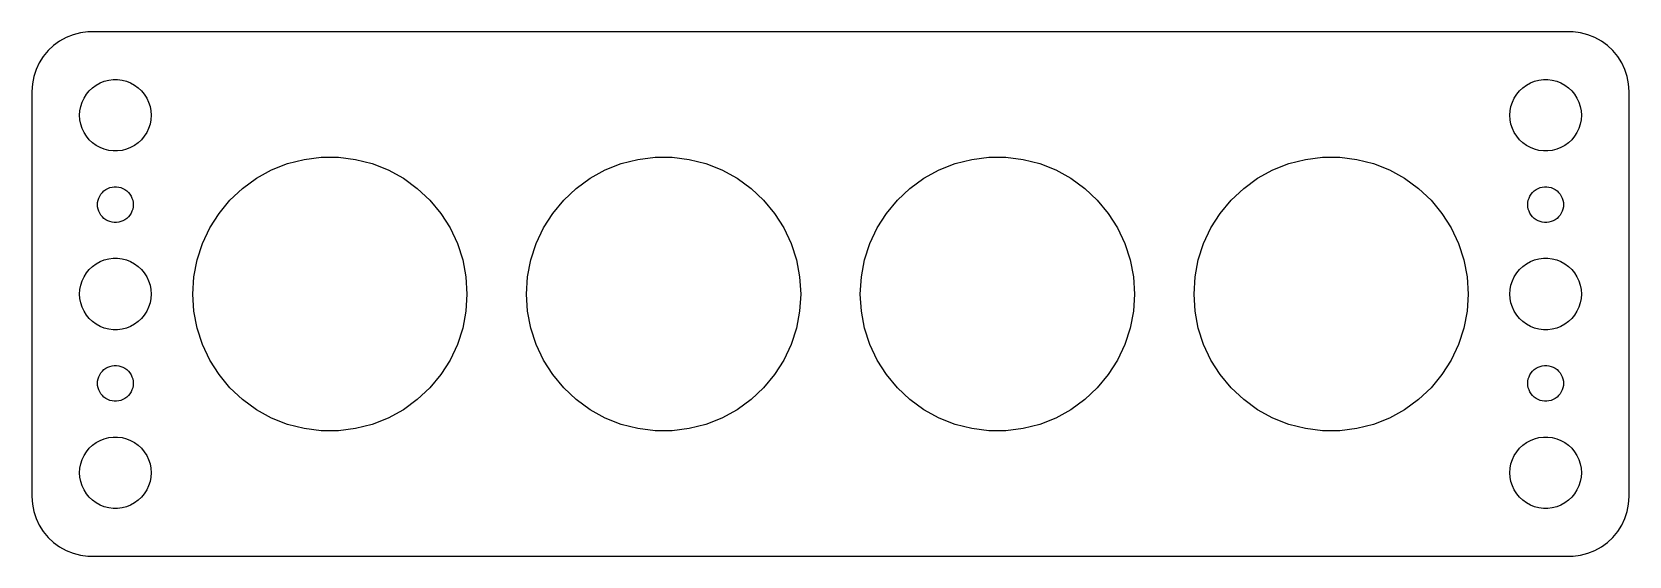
# Model space of a CAD drawing. Header units: metres. Extents: x -67 to 67, y -22 to 22.
import ezdxf

# ---------------------------------------------------------------- set-up
doc = ezdxf.new("R2010")
doc.units = ezdxf.units.M

msp = doc.modelspace()

# ---------------------------------------------------------------- linework, layer by layer
for p, q in [((-64.1289, 21.5241), (-64.6791, 21.2216)), ((-63.5451, 21.7553), (-64.1289, 21.5241)), ((-62.9369, 21.9114), (-63.5451, 21.7553)), ((-62.3139, 21.9901), (-62.9369, 21.9114)), ((62.3139, 21.9901), (-62.3139, 21.9901)), ((62.9369, 21.9114), (62.3139, 21.9901)), ((63.5451, 21.7553), (62.9369, 21.9114)), ((64.1289, 21.5241), (63.5451, 21.7553)), ((64.6791, 21.2216), (64.1289, 21.5241)), ((-65.6448, 20.4227), (-66.0451, 19.9389)), ((-65.1871, 20.8526), (-65.6448, 20.4227)), ((-64.6791, 21.2216), (-65.1871, 20.8526)), ((65.1871, 20.8526), (64.6791, 21.2216)), ((65.6448, 20.4227), (65.1871, 20.8526)), ((66.0451, 19.9389), (65.6448, 20.4227)), ((-66.6489, 18.8406), (-66.8429, 18.2434)), ((-66.3815, 19.4088), (-66.6489, 18.8406)), ((-66.0451, 19.9389), (-66.3815, 19.4088)), ((66.3815, 19.4088), (66.0451, 19.9389)), ((66.6489, 18.8406), (66.3815, 19.4088)), ((66.8429, 18.2434), (66.6489, 18.8406)), ((-66.9606, 17.6267), (-67, 17)), ((-66.8429, 18.2434), (-66.9606, 17.6267)), ((-61.9123, 17.3115), (-61.6075, 17.533)), ((-61.6075, 17.533), (-61.2773, 17.7145)), ((-61.2773, 17.7145), (-60.927, 17.8532)), ((-60.927, 17.8532), (-60.5621, 17.9469)), ((-60.5621, 17.9469), (-60.1884, 17.9941)), ((-60.1884, 17.9941), (-59.8116, 17.9941)), ((-59.8116, 17.9941), (-59.4379, 17.9469)), ((-59.4379, 17.9469), (-59.0729, 17.8532)), ((-59.0729, 17.8532), (-58.7227, 17.7145)), ((-58.7227, 17.7145), (-58.3925, 17.533)), ((-58.3925, 17.533), (-58.0877, 17.3115)), ((58.0877, 17.3115), (58.3925, 17.533)), ((58.3925, 17.533), (58.7227, 17.7145)), ((58.7227, 17.7145), (59.0729, 17.8532)), ((59.0729, 17.8532), (59.4379, 17.9469)), ((59.4379, 17.9469), (59.8116, 17.9941)), ((59.8116, 17.9941), (60.1884, 17.9941)), ((60.1884, 17.9941), (60.5621, 17.9469)), ((60.5621, 17.9469), (60.927, 17.8532)), ((60.927, 17.8532), (61.2773, 17.7145)), ((61.2773, 17.7145), (61.6075, 17.533)), ((61.6075, 17.533), (61.9123, 17.3115)), ((66.9606, 17.6267), (66.8429, 18.2434)), ((67, 17), (66.9606, 17.6267)), ((-67, 17), (-67, -17)), ((-62.9057, 15.7461), (-62.7893, 16.1044)), ((-62.7893, 16.1044), (-62.6289, 16.4453)), ((-62.6289, 16.4453), (-62.427, 16.7634)), ((-62.427, 16.7634), (-62.1869, 17.0536)), ((-62.1869, 17.0536), (-61.9123, 17.3115)), ((-58.0877, 17.3115), (-57.8131, 17.0536)), ((-57.8131, 17.0536), (-57.5729, 16.7634)), ((-57.5729, 16.7634), (-57.3711, 16.4453)), ((-57.3711, 16.4453), (-57.2107, 16.1044)), ((-57.2107, 16.1044), (-57.0942, 15.7461)), ((57.0942, 15.7461), (57.2107, 16.1044)), ((57.2107, 16.1044), (57.3711, 16.4453)), ((57.3711, 16.4453), (57.5729, 16.7634)), ((57.5729, 16.7634), (57.8131, 17.0536)), ((57.8131, 17.0536), (58.0877, 17.3115)), ((61.9123, 17.3115), (62.1869, 17.0536)), ((62.1869, 17.0536), (62.427, 16.7634)), ((62.427, 16.7634), (62.6289, 16.4453)), ((62.6289, 16.4453), (62.7893, 16.1044)), ((62.7893, 16.1044), (62.9057, 15.7461)), ((67, -17), (67, 17)), ((-63, 15), (-62.9763, 15.376)), ((-62.9763, 14.624), (-63, 15)), ((-62.9763, 15.376), (-62.9057, 15.7461)), ((-57.0942, 15.7461), (-57.0237, 15.376)), ((-57.0237, 15.376), (-57, 15)), ((-57, 15), (-57.0237, 14.624)), ((57, 15), (57.0237, 15.376)), ((57.0237, 14.624), (57, 15)), ((57.0237, 15.376), (57.0942, 15.7461)), ((62.9057, 15.7461), (62.9763, 15.376)), ((62.9763, 15.376), (63, 15)), ((63, 15), (62.9763, 14.624)), ((-62.9057, 14.2539), (-62.9763, 14.624)), ((-62.7893, 13.8956), (-62.9057, 14.2539)), ((-62.6289, 13.5547), (-62.7893, 13.8956)), ((-62.427, 13.2366), (-62.6289, 13.5547)), ((-57.3711, 13.5547), (-57.5729, 13.2366)), ((-57.2107, 13.8956), (-57.3711, 13.5547)), ((-57.0942, 14.2539), (-57.2107, 13.8956)), ((-57.0237, 14.624), (-57.0942, 14.2539)), ((57.0942, 14.2539), (57.0237, 14.624)), ((57.2107, 13.8956), (57.0942, 14.2539)), ((57.3711, 13.5547), (57.2107, 13.8956)), ((57.5729, 13.2366), (57.3711, 13.5547)), ((62.6289, 13.5547), (62.427, 13.2366)), ((62.7893, 13.8956), (62.6289, 13.5547)), ((62.9057, 14.2539), (62.7893, 13.8956)), ((62.9763, 14.624), (62.9057, 14.2539)), ((-62.1869, 12.9464), (-62.427, 13.2366)), ((-61.9123, 12.6884), (-62.1869, 12.9464)), ((-61.6075, 12.467), (-61.9123, 12.6884)), ((-61.2773, 12.2855), (-61.6075, 12.467)), ((-60.927, 12.1468), (-61.2773, 12.2855)), ((-60.5621, 12.0531), (-60.927, 12.1468)), ((-59.0729, 12.1468), (-59.4379, 12.0531)), ((-58.7227, 12.2855), (-59.0729, 12.1468)), ((-58.3925, 12.467), (-58.7227, 12.2855)), ((-58.0877, 12.6884), (-58.3925, 12.467)), ((-57.8131, 12.9464), (-58.0877, 12.6884)), ((-57.5729, 13.2366), (-57.8131, 12.9464)), ((57.8131, 12.9464), (57.5729, 13.2366)), ((58.0877, 12.6884), (57.8131, 12.9464)), ((58.3925, 12.467), (58.0877, 12.6884)), ((58.7227, 12.2855), (58.3925, 12.467)), ((59.0729, 12.1468), (58.7227, 12.2855)), ((59.4379, 12.0531), (59.0729, 12.1468)), ((60.927, 12.1468), (60.5621, 12.0531)), ((61.2773, 12.2855), (60.927, 12.1468)), ((61.6075, 12.467), (61.2773, 12.2855)), ((61.9123, 12.6884), (61.6075, 12.467)), ((62.1869, 12.9464), (61.9123, 12.6884)), ((62.427, 13.2366), (62.1869, 12.9464)), ((-60.1884, 12.0059), (-60.5621, 12.0531)), ((-59.8116, 12.0059), (-60.1884, 12.0059)), ((-59.4379, 12.0531), (-59.8116, 12.0059)), ((-46.8965, 10.4055), (-45.5537, 10.9371)), ((-45.5537, 10.9371), (-44.1549, 11.2963)), ((-44.1549, 11.2963), (-42.7221, 11.4773)), ((-42.7221, 11.4773), (-41.2779, 11.4773)), ((-41.2779, 11.4773), (-39.8451, 11.2963)), ((-39.8451, 11.2963), (-38.4463, 10.9371)), ((-38.4463, 10.9371), (-37.1035, 10.4055)), ((-18.8965, 10.4055), (-17.5537, 10.9371)), ((-17.5537, 10.9371), (-16.1549, 11.2963)), ((-16.1549, 11.2963), (-14.7221, 11.4773)), ((-14.7221, 11.4773), (-13.2779, 11.4773)), ((-13.2779, 11.4773), (-11.8451, 11.2963)), ((-11.8451, 11.2963), (-10.4463, 10.9371)), ((-10.4463, 10.9371), (-9.10353, 10.4055)), ((9.10353, 10.4055), (10.4463, 10.9371)), ((10.4463, 10.9371), (11.8451, 11.2963)), ((11.8451, 11.2963), (13.2779, 11.4773)), ((13.2779, 11.4773), (14.7221, 11.4773)), ((14.7221, 11.4773), (16.1549, 11.2963)), ((16.1549, 11.2963), (17.5537, 10.9371)), ((17.5537, 10.9371), (18.8965, 10.4055)), ((37.1035, 10.4055), (38.4463, 10.9371)), ((38.4463, 10.9371), (39.8451, 11.2963)), ((39.8451, 11.2963), (41.2779, 11.4773)), ((41.2779, 11.4773), (42.7221, 11.4773)), ((42.7221, 11.4773), (44.1549, 11.2963)), ((44.1549, 11.2963), (45.5537, 10.9371)), ((45.5537, 10.9371), (46.8965, 10.4055)), ((59.8116, 12.0059), (59.4379, 12.0531)), ((60.1884, 12.0059), (59.8116, 12.0059)), ((60.5621, 12.0531), (60.1884, 12.0059)), ((-49.3304, 8.8609), (-48.162, 9.70976)), ((-48.162, 9.70976), (-46.8965, 10.4055)), ((-37.1035, 10.4055), (-35.838, 9.70976)), ((-35.838, 9.70976), (-34.6696, 8.8609)), ((-21.3304, 8.8609), (-20.162, 9.70976)), ((-20.162, 9.70976), (-18.8965, 10.4055)), ((-9.10353, 10.4055), (-7.83798, 9.70976)), ((-7.83798, 9.70976), (-6.66962, 8.8609)), ((6.66962, 8.8609), (7.83798, 9.70976)), ((7.83798, 9.70976), (9.10353, 10.4055)), ((18.8965, 10.4055), (20.162, 9.70976)), ((20.162, 9.70976), (21.3304, 8.8609)), ((34.6696, 8.8609), (35.838, 9.70976)), ((35.838, 9.70976), (37.1035, 10.4055)), ((46.8965, 10.4055), (48.162, 9.70976)), ((48.162, 9.70976), (49.3304, 8.8609)), ((-61.4529, 7.87303), (-61.3947, 8.05219)), ((-61.3947, 8.05219), (-61.3145, 8.22263)), ((-61.3145, 8.22263), (-61.2135, 8.38167)), ((-61.2135, 8.38167), (-61.0934, 8.52681)), ((-61.0934, 8.52681), (-60.9561, 8.65576)), ((-60.9561, 8.65576), (-60.8037, 8.76648)), ((-60.8037, 8.76648), (-60.6387, 8.85724)), ((-60.6387, 8.85724), (-60.4635, 8.92657)), ((-60.4635, 8.92657), (-60.2811, 8.97342)), ((-60.2811, 8.97342), (-60.0942, 8.99704)), ((-60.0942, 8.99704), (-59.9058, 8.99704)), ((-59.9058, 8.99704), (-59.7189, 8.97342)), ((-59.7189, 8.97342), (-59.5365, 8.92657)), ((-59.5365, 8.92657), (-59.3613, 8.85724)), ((-59.3613, 8.85724), (-59.1963, 8.76648)), ((-59.1963, 8.76648), (-59.0439, 8.65576)), ((-59.0439, 8.65576), (-58.9065, 8.52681)), ((-58.9065, 8.52681), (-58.7865, 8.38167)), ((-58.7865, 8.38167), (-58.6855, 8.22263)), ((-58.6855, 8.22263), (-58.6053, 8.05219)), ((-58.6053, 8.05219), (-58.5471, 7.87303)), ((-50.3831, 7.87228), (-49.3304, 8.8609)), ((-34.6696, 8.8609), (-33.6169, 7.87228)), ((-22.3831, 7.87228), (-21.3304, 8.8609)), ((-6.66962, 8.8609), (-5.61685, 7.87228)), ((5.61685, 7.87228), (6.66962, 8.8609)), ((21.3304, 8.8609), (22.3831, 7.87228)), ((33.6169, 7.87228), (34.6696, 8.8609)), ((49.3304, 8.8609), (50.3831, 7.87228)), ((58.5471, 7.87303), (58.6053, 8.05219)), ((58.6053, 8.05219), (58.6855, 8.22263)), ((58.6855, 8.22263), (58.7865, 8.38167)), ((58.7865, 8.38167), (58.9065, 8.52681)), ((58.9065, 8.52681), (59.0439, 8.65576)), ((59.0439, 8.65576), (59.1963, 8.76648)), ((59.1963, 8.76648), (59.3613, 8.85724)), ((59.3613, 8.85724), (59.5365, 8.92657)), ((59.5365, 8.92657), (59.7189, 8.97342)), ((59.7189, 8.97342), (59.9058, 8.99704)), ((59.9058, 8.99704), (60.0942, 8.99704)), ((60.0942, 8.99704), (60.2811, 8.97342)), ((60.2811, 8.97342), (60.4635, 8.92657)), ((60.4635, 8.92657), (60.6387, 8.85724)), ((60.6387, 8.85724), (60.8037, 8.76648)), ((60.8037, 8.76648), (60.9561, 8.65576)), ((60.9561, 8.65576), (61.0934, 8.52681)), ((61.0934, 8.52681), (61.2135, 8.38167)), ((61.2135, 8.38167), (61.3145, 8.22263)), ((61.3145, 8.22263), (61.3947, 8.05219)), ((61.3947, 8.05219), (61.4529, 7.87303)), ((-61.5, 7.5), (-61.4882, 7.68799)), ((-61.4882, 7.312), (-61.5, 7.5)), ((-61.4882, 7.68799), (-61.4529, 7.87303)), ((-61.4529, 7.12695), (-61.4882, 7.312)), ((-61.3947, 6.9478), (-61.4529, 7.12695)), ((-61.3145, 6.77736), (-61.3947, 6.9478)), ((-61.2135, 6.61832), (-61.3145, 6.77736)), ((-58.6855, 6.77736), (-58.7865, 6.61832)), ((-58.6053, 6.9478), (-58.6855, 6.77736)), ((-58.5471, 7.12695), (-58.6053, 6.9478)), ((-58.5471, 7.87303), (-58.5118, 7.68799)), ((-58.5118, 7.312), (-58.5471, 7.12695)), ((-58.5118, 7.68799), (-58.5, 7.5)), ((-58.5, 7.5), (-58.5118, 7.312)), ((-52.0775, 5.54016), (-51.3037, 6.75952)), ((-51.3037, 6.75952), (-50.3831, 7.87228)), ((-33.6169, 7.87228), (-32.6963, 6.75952)), ((-32.6963, 6.75952), (-31.9225, 5.54016)), ((-24.0775, 5.54016), (-23.3037, 6.75952)), ((-23.3037, 6.75952), (-22.3831, 7.87228)), ((-5.61685, 7.87228), (-4.6963, 6.75952)), ((-4.6963, 6.75952), (-3.92247, 5.54016)), ((3.92247, 5.54016), (4.6963, 6.75952)), ((4.6963, 6.75952), (5.61685, 7.87228)), ((22.3831, 7.87228), (23.3037, 6.75952)), ((23.3037, 6.75952), (24.0775, 5.54016)), ((31.9225, 5.54016), (32.6963, 6.75952)), ((32.6963, 6.75952), (33.6169, 7.87228)), ((50.3831, 7.87228), (51.3037, 6.75952)), ((51.3037, 6.75952), (52.0775, 5.54016)), ((58.5, 7.5), (58.5118, 7.68799)), ((58.5118, 7.312), (58.5, 7.5)), ((58.5118, 7.68799), (58.5471, 7.87303)), ((58.5471, 7.12695), (58.5118, 7.312)), ((58.6053, 6.9478), (58.5471, 7.12695)), ((58.6855, 6.77736), (58.6053, 6.9478)), ((58.7865, 6.61832), (58.6855, 6.77736)), ((61.3145, 6.77736), (61.2135, 6.61832)), ((61.3947, 6.9478), (61.3145, 6.77736)), ((61.4529, 7.12695), (61.3947, 6.9478)), ((61.4529, 7.87303), (61.4882, 7.68799)), ((61.4882, 7.312), (61.4529, 7.12695)), ((61.4882, 7.68799), (61.5, 7.5)), ((61.5, 7.5), (61.4882, 7.312)), ((-61.0934, 6.47318), (-61.2135, 6.61832)), ((-60.9561, 6.34422), (-61.0934, 6.47318)), ((-60.8037, 6.23351), (-60.9561, 6.34422)), ((-60.6387, 6.14275), (-60.8037, 6.23351)), ((-60.4635, 6.07341), (-60.6387, 6.14275)), ((-60.2811, 6.02657), (-60.4635, 6.07341)), ((-60.0942, 6.00294), (-60.2811, 6.02657)), ((-59.9058, 6.00294), (-60.0942, 6.00294)), ((-59.7189, 6.02657), (-59.9058, 6.00294)), ((-59.5365, 6.07341), (-59.7189, 6.02657)), ((-59.3613, 6.14275), (-59.5365, 6.07341)), ((-59.1963, 6.23351), (-59.3613, 6.14275)), ((-59.0439, 6.34422), (-59.1963, 6.23351)), ((-58.9065, 6.47318), (-59.0439, 6.34422)), ((-58.7865, 6.61832), (-58.9065, 6.47318)), ((-52.6924, 4.23343), (-52.0775, 5.54016)), ((-31.9225, 5.54016), (-31.3076, 4.23343)), ((-24.6924, 4.23343), (-24.0775, 5.54016)), ((-3.92247, 5.54016), (-3.30756, 4.23343)), ((3.30756, 4.23343), (3.92247, 5.54016)), ((24.0775, 5.54016), (24.6924, 4.23343)), ((31.3076, 4.23343), (31.9225, 5.54016)), ((52.0775, 5.54016), (52.6924, 4.23343)), ((58.9065, 6.47318), (58.7865, 6.61832)), ((59.0439, 6.34422), (58.9065, 6.47318)), ((59.1963, 6.23351), (59.0439, 6.34422)), ((59.3613, 6.14275), (59.1963, 6.23351)), ((59.5365, 6.07341), (59.3613, 6.14275)), ((59.7189, 6.02657), (59.5365, 6.07341)), ((59.9058, 6.00294), (59.7189, 6.02657)), ((60.0942, 6.00294), (59.9058, 6.00294)), ((60.2811, 6.02657), (60.0942, 6.00294)), ((60.4635, 6.07341), (60.2811, 6.02657)), ((60.6387, 6.14275), (60.4635, 6.07341)), ((60.8037, 6.23351), (60.6387, 6.14275)), ((60.9561, 6.34422), (60.8037, 6.23351)), ((61.0934, 6.47318), (60.9561, 6.34422)), ((61.2135, 6.61832), (61.0934, 6.47318)), ((-53.1387, 2.85992), (-52.6924, 4.23343)), ((-31.3076, 4.23343), (-30.8613, 2.85992)), ((-25.1387, 2.85992), (-24.6924, 4.23343)), ((-3.30756, 4.23343), (-2.86128, 2.85992)), ((2.86128, 2.85992), (3.30756, 4.23343)), ((24.6924, 4.23343), (25.1387, 2.85992)), ((30.8613, 2.85992), (31.3076, 4.23343)), ((52.6924, 4.23343), (53.1387, 2.85992)), ((-61.6075, 2.53297), (-61.2773, 2.71448)), ((-61.2773, 2.71448), (-60.927, 2.85316)), ((-60.927, 2.85316), (-60.5621, 2.94685)), ((-60.5621, 2.94685), (-60.1884, 2.99408)), ((-60.1884, 2.99408), (-59.8116, 2.99408)), ((-59.8116, 2.99408), (-59.4379, 2.94685)), ((-59.4379, 2.94685), (-59.0729, 2.85316)), ((-59.0729, 2.85316), (-58.7227, 2.71448)), ((-58.7227, 2.71448), (-58.3925, 2.53297)), ((-53.4093, 1.44133), (-53.1387, 2.85992)), ((-30.8613, 2.85992), (-30.5907, 1.44133)), ((-25.4093, 1.44133), (-25.1387, 2.85992)), ((-2.86128, 2.85992), (-2.59067, 1.44133)), ((2.59067, 1.44133), (2.86128, 2.85992)), ((25.1387, 2.85992), (25.4093, 1.44133)), ((30.5907, 1.44133), (30.8613, 2.85992)), ((53.1387, 2.85992), (53.4093, 1.44133)), ((58.3925, 2.53297), (58.7227, 2.71448)), ((58.7227, 2.71448), (59.0729, 2.85316)), ((59.0729, 2.85316), (59.4379, 2.94685)), ((59.4379, 2.94685), (59.8116, 2.99408)), ((59.8116, 2.99408), (60.1884, 2.99408)), ((60.1884, 2.99408), (60.5621, 2.94685)), ((60.5621, 2.94685), (60.927, 2.85316)), ((60.927, 2.85316), (61.2773, 2.71448)), ((61.2773, 2.71448), (61.6075, 2.53297)), ((-62.7893, 1.10437), (-62.6289, 1.44525)), ((-62.6289, 1.44525), (-62.427, 1.76335)), ((-62.427, 1.76335), (-62.1869, 2.05363)), ((-62.1869, 2.05363), (-61.9123, 2.31154)), ((-61.9123, 2.31154), (-61.6075, 2.53297)), ((-58.3925, 2.53297), (-58.0877, 2.31154)), ((-58.0877, 2.31154), (-57.8131, 2.05363)), ((-57.8131, 2.05363), (-57.5729, 1.76335)), ((-57.5729, 1.76335), (-57.3711, 1.44525)), ((-57.3711, 1.44525), (-57.2107, 1.10437)), ((-53.5, 0), (-53.4093, 1.44133)), ((-30.5907, 1.44133), (-30.5, 0)), ((-25.5, 0), (-25.4093, 1.44133)), ((-2.59067, 1.44133), (-2.5, 0)), ((2.5, 0), (2.59067, 1.44133)), ((25.4093, 1.44133), (25.5, 0)), ((30.5, 0), (30.5907, 1.44133)), ((53.4093, 1.44133), (53.5, 0)), ((57.2107, 1.10437), (57.3711, 1.44525)), ((57.3711, 1.44525), (57.5729, 1.76335)), ((57.5729, 1.76335), (57.8131, 2.05363)), ((57.8131, 2.05363), (58.0877, 2.31154)), ((58.0877, 2.31154), (58.3925, 2.53297)), ((61.6075, 2.53297), (61.9123, 2.31154)), ((61.9123, 2.31154), (62.1869, 2.05363)), ((62.1869, 2.05363), (62.427, 1.76335)), ((62.427, 1.76335), (62.6289, 1.44525)), ((62.6289, 1.44525), (62.7893, 1.10437)), ((-63, 0), (-62.9763, 0.37599)), ((-62.9763, -0.37599), (-63, 0)), ((-62.9763, 0.37599), (-62.9057, 0.74606)), ((-62.9057, 0.74606), (-62.7893, 1.10437)), ((-57.2107, 1.10437), (-57.0942, 0.74606)), ((-57.0942, 0.74606), (-57.0237, 0.37599)), ((-57.0237, 0.37599), (-57, 0)), ((-57, 0), (-57.0237, -0.37599)), ((-53.4093, -1.44133), (-53.5, 0)), ((-30.5, 0), (-30.5907, -1.44133)), ((-25.4093, -1.44133), (-25.5, 0)), ((-2.5, 0), (-2.59067, -1.44133)), ((2.59067, -1.44133), (2.5, 0)), ((25.5, 0), (25.4093, -1.44133)), ((30.5907, -1.44133), (30.5, 0)), ((53.5, 0), (53.4093, -1.44133)), ((57, 0), (57.0237, 0.37599)), ((57.0237, -0.37599), (57, 0)), ((57.0237, 0.37599), (57.0942, 0.74606)), ((57.0942, 0.74606), (57.2107, 1.10437)), ((62.7893, 1.10437), (62.9057, 0.74606)), ((62.9057, 0.74606), (62.9763, 0.37599)), ((62.9763, 0.37599), (63, 0)), ((63, 0), (62.9763, -0.37599)), ((-62.9057, -0.74606), (-62.9763, -0.37599)), ((-62.7893, -1.10437), (-62.9057, -0.74606)), ((-62.6289, -1.44525), (-62.7893, -1.10437)), ((-57.2107, -1.10437), (-57.3711, -1.44525)), ((-57.0942, -0.74606), (-57.2107, -1.10437)), ((-57.0237, -0.37599), (-57.0942, -0.74606)), ((57.0942, -0.74606), (57.0237, -0.37599)), ((57.2107, -1.10437), (57.0942, -0.74606)), ((57.3711, -1.44525), (57.2107, -1.10437)), ((62.7893, -1.10437), (62.6289, -1.44525)), ((62.9057, -0.74606), (62.7893, -1.10437)), ((62.9763, -0.37599), (62.9057, -0.74606)), ((-62.427, -1.76335), (-62.6289, -1.44525)), ((-62.1869, -2.05363), (-62.427, -1.76335)), ((-61.9123, -2.31154), (-62.1869, -2.05363)), ((-61.6075, -2.53297), (-61.9123, -2.31154)), ((-61.2773, -2.71448), (-61.6075, -2.53297)), ((-58.3925, -2.53297), (-58.7227, -2.71448)), ((-58.0877, -2.31154), (-58.3925, -2.53297)), ((-57.8131, -2.05363), (-58.0877, -2.31154)), ((-57.5729, -1.76335), (-57.8131, -2.05363)), ((-57.3711, -1.44525), (-57.5729, -1.76335)), ((-53.1387, -2.85992), (-53.4093, -1.44133)), ((-30.5907, -1.44133), (-30.8613, -2.85992)), ((-25.1387, -2.85992), (-25.4093, -1.44133)), ((-2.59067, -1.44133), (-2.86128, -2.85992)), ((2.86128, -2.85992), (2.59067, -1.44133)), ((25.4093, -1.44133), (25.1387, -2.85992)), ((30.8613, -2.85992), (30.5907, -1.44133)), ((53.4093, -1.44133), (53.1387, -2.85992)), ((57.5729, -1.76335), (57.3711, -1.44525)), ((57.8131, -2.05363), (57.5729, -1.76335)), ((58.0877, -2.31154), (57.8131, -2.05363)), ((58.3925, -2.53297), (58.0877, -2.31154)), ((58.7227, -2.71448), (58.3925, -2.53297)), ((61.6075, -2.53297), (61.2773, -2.71448)), ((61.9123, -2.31154), (61.6075, -2.53297)), ((62.1869, -2.05363), (61.9123, -2.31154)), ((62.427, -1.76335), (62.1869, -2.05363)), ((62.6289, -1.44525), (62.427, -1.76335)), ((-60.927, -2.85316), (-61.2773, -2.71448)), ((-60.5621, -2.94685), (-60.927, -2.85316)), ((-60.1884, -2.99408), (-60.5621, -2.94685)), ((-59.8116, -2.99408), (-60.1884, -2.99408)), ((-59.4379, -2.94685), (-59.8116, -2.99408)), ((-59.0729, -2.85316), (-59.4379, -2.94685)), ((-58.7227, -2.71448), (-59.0729, -2.85316)), ((-52.6924, -4.23343), (-53.1387, -2.85992)), ((-30.8613, -2.85992), (-31.3076, -4.23343)), ((-24.6924, -4.23343), (-25.1387, -2.85992)), ((-2.86128, -2.85992), (-3.30756, -4.23343)), ((3.30756, -4.23343), (2.86128, -2.85992)), ((25.1387, -2.85992), (24.6924, -4.23343)), ((31.3076, -4.23343), (30.8613, -2.85992)), ((53.1387, -2.85992), (52.6924, -4.23343)), ((59.0729, -2.85316), (58.7227, -2.71448)), ((59.4379, -2.94685), (59.0729, -2.85316)), ((59.8116, -2.99408), (59.4379, -2.94685)), ((60.1884, -2.99408), (59.8116, -2.99408)), ((60.5621, -2.94685), (60.1884, -2.99408)), ((60.927, -2.85316), (60.5621, -2.94685)), ((61.2773, -2.71448), (60.927, -2.85316)), ((-52.0775, -5.54016), (-52.6924, -4.23343)), ((-31.3076, -4.23343), (-31.9225, -5.54016)), ((-24.0775, -5.54016), (-24.6924, -4.23343)), ((-3.30756, -4.23343), (-3.92247, -5.54016)), ((3.92247, -5.54016), (3.30756, -4.23343)), ((24.6924, -4.23343), (24.0775, -5.54016)), ((31.9225, -5.54016), (31.3076, -4.23343)), ((52.6924, -4.23343), (52.0775, -5.54016)), ((-61.3145, -6.77736), (-61.2135, -6.61832)), ((-61.2135, -6.61832), (-61.0934, -6.47318)), ((-61.0934, -6.47318), (-60.9561, -6.34422)), ((-60.9561, -6.34422), (-60.8037, -6.23351)), ((-60.8037, -6.23351), (-60.6387, -6.14275)), ((-60.6387, -6.14275), (-60.4635, -6.07341)), ((-60.4635, -6.07341), (-60.2811, -6.02657)), ((-60.2811, -6.02657), (-60.0942, -6.00294)), ((-60.0942, -6.00294), (-59.9058, -6.00294)), ((-59.9058, -6.00294), (-59.7189, -6.02657)), ((-59.7189, -6.02657), (-59.5365, -6.07341)), ((-59.5365, -6.07341), (-59.3613, -6.14275)), ((-59.3613, -6.14275), (-59.1963, -6.23351)), ((-59.1963, -6.23351), (-59.0439, -6.34422)), ((-59.0439, -6.34422), (-58.9065, -6.47318)), ((-58.9065, -6.47318), (-58.7865, -6.61832)), ((-58.7865, -6.61832), (-58.6855, -6.77736)), ((-51.3037, -6.75952), (-52.0775, -5.54016)), ((-31.9225, -5.54016), (-32.6963, -6.75952)), ((-23.3037, -6.75952), (-24.0775, -5.54016)), ((-3.92247, -5.54016), (-4.6963, -6.75952)), ((4.6963, -6.75952), (3.92247, -5.54016)), ((24.0775, -5.54016), (23.3037, -6.75952)), ((32.6963, -6.75952), (31.9225, -5.54016)), ((52.0775, -5.54016), (51.3037, -6.75952)), ((58.6855, -6.77736), (58.7865, -6.61832)), ((58.7865, -6.61832), (58.9065, -6.47318)), ((58.9065, -6.47318), (59.0439, -6.34422)), ((59.0439, -6.34422), (59.1963, -6.23351)), ((59.1963, -6.23351), (59.3613, -6.14275)), ((59.3613, -6.14275), (59.5365, -6.07341)), ((59.5365, -6.07341), (59.7189, -6.02657)), ((59.7189, -6.02657), (59.9058, -6.00294)), ((59.9058, -6.00294), (60.0942, -6.00294)), ((60.0942, -6.00294), (60.2811, -6.02657)), ((60.2811, -6.02657), (60.4635, -6.07341)), ((60.4635, -6.07341), (60.6387, -6.14275)), ((60.6387, -6.14275), (60.8037, -6.23351)), ((60.8037, -6.23351), (60.9561, -6.34422)), ((60.9561, -6.34422), (61.0934, -6.47318)), ((61.0934, -6.47318), (61.2135, -6.61832)), ((61.2135, -6.61832), (61.3145, -6.77736)), ((-61.5, -7.5), (-61.4882, -7.312)), ((-61.4882, -7.68799), (-61.5, -7.5)), ((-61.4882, -7.312), (-61.4529, -7.12695)), ((-61.4529, -7.87303), (-61.4882, -7.68799)), ((-61.4529, -7.12695), (-61.3947, -6.9478)), ((-61.3947, -8.05219), (-61.4529, -7.87303)), ((-61.3947, -6.9478), (-61.3145, -6.77736)), ((-58.6855, -6.77736), (-58.6053, -6.9478)), ((-58.6053, -6.9478), (-58.5471, -7.12695)), ((-58.5471, -7.87303), (-58.6053, -8.05219)), ((-58.5471, -7.12695), (-58.5118, -7.312)), ((-58.5118, -7.68799), (-58.5471, -7.87303)), ((-58.5118, -7.312), (-58.5, -7.5)), ((-58.5, -7.5), (-58.5118, -7.68799)), ((-50.3831, -7.87228), (-51.3037, -6.75952)), ((-49.3304, -8.8609), (-50.3831, -7.87228)), ((-33.6169, -7.87228), (-34.6696, -8.8609)), ((-32.6963, -6.75952), (-33.6169, -7.87228)), ((-22.3831, -7.87228), (-23.3037, -6.75952)), ((-21.3304, -8.8609), (-22.3831, -7.87228)), ((-5.61685, -7.87228), (-6.66962, -8.8609)), ((-4.6963, -6.75952), (-5.61685, -7.87228)), ((5.61685, -7.87228), (4.6963, -6.75952)), ((6.66962, -8.8609), (5.61685, -7.87228)), ((22.3831, -7.87228), (21.3304, -8.8609)), ((23.3037, -6.75952), (22.3831, -7.87228)), ((33.6169, -7.87228), (32.6963, -6.75952)), ((34.6696, -8.8609), (33.6169, -7.87228)), ((50.3831, -7.87228), (49.3304, -8.8609)), ((51.3037, -6.75952), (50.3831, -7.87228)), ((58.5, -7.5), (58.5118, -7.312)), ((58.5118, -7.68799), (58.5, -7.5)), ((58.5118, -7.312), (58.5471, -7.12695)), ((58.5471, -7.87303), (58.5118, -7.68799)), ((58.5471, -7.12695), (58.6053, -6.9478)), ((58.6053, -8.05219), (58.5471, -7.87303)), ((58.6053, -6.9478), (58.6855, -6.77736)), ((61.3145, -6.77736), (61.3947, -6.9478)), ((61.3947, -6.9478), (61.4529, -7.12695)), ((61.4529, -7.87303), (61.3947, -8.05219)), ((61.4529, -7.12695), (61.4882, -7.312)), ((61.4882, -7.68799), (61.4529, -7.87303)), ((61.4882, -7.312), (61.5, -7.5)), ((61.5, -7.5), (61.4882, -7.68799)), ((-61.3145, -8.22263), (-61.3947, -8.05219)), ((-61.2135, -8.38167), (-61.3145, -8.22263)), ((-61.0934, -8.52681), (-61.2135, -8.38167)), ((-60.9561, -8.65576), (-61.0934, -8.52681)), ((-60.8037, -8.76648), (-60.9561, -8.65576)), ((-60.6387, -8.85724), (-60.8037, -8.76648)), ((-60.4635, -8.92657), (-60.6387, -8.85724)), ((-60.2811, -8.97342), (-60.4635, -8.92657)), ((-60.0942, -8.99704), (-60.2811, -8.97342)), ((-59.9058, -8.99704), (-60.0942, -8.99704)), ((-59.7189, -8.97342), (-59.9058, -8.99704)), ((-59.5365, -8.92657), (-59.7189, -8.97342)), ((-59.3613, -8.85724), (-59.5365, -8.92657)), ((-59.1963, -8.76648), (-59.3613, -8.85724)), ((-59.0439, -8.65576), (-59.1963, -8.76648)), ((-58.9065, -8.52681), (-59.0439, -8.65576)), ((-58.7865, -8.38167), (-58.9065, -8.52681)), ((-58.6855, -8.22263), (-58.7865, -8.38167)), ((-58.6053, -8.05219), (-58.6855, -8.22263)), ((-48.162, -9.70976), (-49.3304, -8.8609)), ((-34.6696, -8.8609), (-35.838, -9.70976)), ((-20.162, -9.70976), (-21.3304, -8.8609)), ((-6.66962, -8.8609), (-7.83798, -9.70976)), ((7.83798, -9.70976), (6.66962, -8.8609)), ((21.3304, -8.8609), (20.162, -9.70976)), ((35.838, -9.70976), (34.6696, -8.8609)), ((49.3304, -8.8609), (48.162, -9.70976)), ((58.6855, -8.22263), (58.6053, -8.05219)), ((58.7865, -8.38167), (58.6855, -8.22263)), ((58.9065, -8.52681), (58.7865, -8.38167)), ((59.0439, -8.65576), (58.9065, -8.52681)), ((59.1963, -8.76648), (59.0439, -8.65576)), ((59.3613, -8.85724), (59.1963, -8.76648)), ((59.5365, -8.92657), (59.3613, -8.85724)), ((59.7189, -8.97342), (59.5365, -8.92657)), ((59.9058, -8.99704), (59.7189, -8.97342)), ((60.0942, -8.99704), (59.9058, -8.99704)), ((60.2811, -8.97342), (60.0942, -8.99704)), ((60.4635, -8.92657), (60.2811, -8.97342)), ((60.6387, -8.85724), (60.4635, -8.92657)), ((60.8037, -8.76648), (60.6387, -8.85724)), ((60.9561, -8.65576), (60.8037, -8.76648)), ((61.0934, -8.52681), (60.9561, -8.65576)), ((61.2135, -8.38167), (61.0934, -8.52681)), ((61.3145, -8.22263), (61.2135, -8.38167)), ((61.3947, -8.05219), (61.3145, -8.22263)), ((-46.8965, -10.4055), (-48.162, -9.70976)), ((-45.5537, -10.9371), (-46.8965, -10.4055)), ((-37.1035, -10.4055), (-38.4463, -10.9371)), ((-35.838, -9.70976), (-37.1035, -10.4055)), ((-18.8965, -10.4055), (-20.162, -9.70976)), ((-17.5537, -10.9371), (-18.8965, -10.4055)), ((-9.10353, -10.4055), (-10.4463, -10.9371)), ((-7.83798, -9.70976), (-9.10353, -10.4055)), ((9.10353, -10.4055), (7.83798, -9.70976)), ((10.4463, -10.9371), (9.10353, -10.4055)), ((18.8965, -10.4055), (17.5537, -10.9371)), ((20.162, -9.70976), (18.8965, -10.4055)), ((37.1035, -10.4055), (35.838, -9.70976)), ((38.4463, -10.9371), (37.1035, -10.4055)), ((46.8965, -10.4055), (45.5537, -10.9371)), ((48.162, -9.70976), (46.8965, -10.4055)), ((-60.927, -12.1468), (-60.5621, -12.0531)), ((-60.5621, -12.0531), (-60.1884, -12.0059)), ((-60.1884, -12.0059), (-59.8116, -12.0059)), ((-59.8116, -12.0059), (-59.4379, -12.0531)), ((-59.4379, -12.0531), (-59.0729, -12.1468)), ((-44.1549, -11.2963), (-45.5537, -10.9371)), ((-42.7221, -11.4773), (-44.1549, -11.2963)), ((-41.2779, -11.4773), (-42.7221, -11.4773)), ((-39.8451, -11.2963), (-41.2779, -11.4773)), ((-38.4463, -10.9371), (-39.8451, -11.2963)), ((-16.1549, -11.2963), (-17.5537, -10.9371)), ((-14.7221, -11.4773), (-16.1549, -11.2963)), ((-13.2779, -11.4773), (-14.7221, -11.4773)), ((-11.8451, -11.2963), (-13.2779, -11.4773)), ((-10.4463, -10.9371), (-11.8451, -11.2963)), ((11.8451, -11.2963), (10.4463, -10.9371)), ((13.2779, -11.4773), (11.8451, -11.2963)), ((14.7221, -11.4773), (13.2779, -11.4773)), ((16.1549, -11.2963), (14.7221, -11.4773)), ((17.5537, -10.9371), (16.1549, -11.2963)), ((39.8451, -11.2963), (38.4463, -10.9371)), ((41.2779, -11.4773), (39.8451, -11.2963)), ((42.7221, -11.4773), (41.2779, -11.4773)), ((44.1549, -11.2963), (42.7221, -11.4773)), ((45.5537, -10.9371), (44.1549, -11.2963)), ((59.0729, -12.1468), (59.4379, -12.0531)), ((59.4379, -12.0531), (59.8116, -12.0059)), ((59.8116, -12.0059), (60.1884, -12.0059)), ((60.1884, -12.0059), (60.5621, -12.0531)), ((60.5621, -12.0531), (60.927, -12.1468)), ((-62.6289, -13.5547), (-62.427, -13.2366)), ((-62.427, -13.2366), (-62.1869, -12.9464)), ((-62.1869, -12.9464), (-61.9123, -12.6884)), ((-61.9123, -12.6884), (-61.6075, -12.467)), ((-61.6075, -12.467), (-61.2773, -12.2855)), ((-61.2773, -12.2855), (-60.927, -12.1468)), ((-59.0729, -12.1468), (-58.7227, -12.2855)), ((-58.7227, -12.2855), (-58.3925, -12.467)), ((-58.3925, -12.467), (-58.0877, -12.6884)), ((-58.0877, -12.6884), (-57.8131, -12.9464)), ((-57.8131, -12.9464), (-57.5729, -13.2366)), ((-57.5729, -13.2366), (-57.3711, -13.5547)), ((57.3711, -13.5547), (57.5729, -13.2366)), ((57.5729, -13.2366), (57.8131, -12.9464)), ((57.8131, -12.9464), (58.0877, -12.6884)), ((58.0877, -12.6884), (58.3925, -12.467)), ((58.3925, -12.467), (58.7227, -12.2855)), ((58.7227, -12.2855), (59.0729, -12.1468)), ((60.927, -12.1468), (61.2773, -12.2855)), ((61.2773, -12.2855), (61.6075, -12.467)), ((61.6075, -12.467), (61.9123, -12.6884)), ((61.9123, -12.6884), (62.1869, -12.9464)), ((62.1869, -12.9464), (62.427, -13.2366)), ((62.427, -13.2366), (62.6289, -13.5547)), ((-63, -15), (-62.9763, -14.624)), ((-62.9763, -14.624), (-62.9057, -14.2539)), ((-62.9057, -14.2539), (-62.7893, -13.8956)), ((-62.7893, -13.8956), (-62.6289, -13.5547)), ((-57.3711, -13.5547), (-57.2107, -13.8956)), ((-57.2107, -13.8956), (-57.0942, -14.2539)), ((-57.0942, -14.2539), (-57.0237, -14.624)), ((-57.0237, -14.624), (-57, -15)), ((57, -15), (57.0237, -14.624)), ((57.0237, -14.624), (57.0942, -14.2539)), ((57.0942, -14.2539), (57.2107, -13.8956)), ((57.2107, -13.8956), (57.3711, -13.5547)), ((62.6289, -13.5547), (62.7893, -13.8956)), ((62.7893, -13.8956), (62.9057, -14.2539)), ((62.9057, -14.2539), (62.9763, -14.624)), ((62.9763, -14.624), (63, -15)), ((-62.9763, -15.376), (-63, -15)), ((-62.9057, -15.7461), (-62.9763, -15.376)), ((-62.7893, -16.1044), (-62.9057, -15.7461)), ((-57.0942, -15.7461), (-57.2107, -16.1044)), ((-57.0237, -15.376), (-57.0942, -15.7461)), ((-57, -15), (-57.0237, -15.376)), ((57.0237, -15.376), (57, -15)), ((57.0942, -15.7461), (57.0237, -15.376)), ((57.2107, -16.1044), (57.0942, -15.7461)), ((62.9057, -15.7461), (62.7893, -16.1044)), ((62.9763, -15.376), (62.9057, -15.7461)), ((63, -15), (62.9763, -15.376)), ((-67, -17), (-66.9606, -17.6267)), ((-62.6289, -16.4453), (-62.7893, -16.1044)), ((-62.427, -16.7634), (-62.6289, -16.4453)), ((-62.1869, -17.0536), (-62.427, -16.7634)), ((-61.9123, -17.3115), (-62.1869, -17.0536)), ((-61.6075, -17.533), (-61.9123, -17.3115)), ((-58.0877, -17.3115), (-58.3925, -17.533)), ((-57.8131, -17.0536), (-58.0877, -17.3115)), ((-57.5729, -16.7634), (-57.8131, -17.0536)), ((-57.3711, -16.4453), (-57.5729, -16.7634)), ((-57.2107, -16.1044), (-57.3711, -16.4453)), ((57.3711, -16.4453), (57.2107, -16.1044)), ((57.5729, -16.7634), (57.3711, -16.4453)), ((57.8131, -17.0536), (57.5729, -16.7634)), ((58.0877, -17.3115), (57.8131, -17.0536)), ((58.3925, -17.533), (58.0877, -17.3115)), ((61.9123, -17.3115), (61.6075, -17.533)), ((62.1869, -17.0536), (61.9123, -17.3115)), ((62.427, -16.7634), (62.1869, -17.0536)), ((62.6289, -16.4453), (62.427, -16.7634)), ((62.7893, -16.1044), (62.6289, -16.4453)), ((66.9606, -17.6267), (67, -17)), ((-66.9606, -17.6267), (-66.8429, -18.2434)), ((-66.8429, -18.2434), (-66.6489, -18.8406)), ((-61.2773, -17.7145), (-61.6075, -17.533)), ((-60.927, -17.8532), (-61.2773, -17.7145)), ((-60.5621, -17.9469), (-60.927, -17.8532)), ((-60.1884, -17.9941), (-60.5621, -17.9469)), ((-59.8116, -17.9941), (-60.1884, -17.9941)), ((-59.4379, -17.9469), (-59.8116, -17.9941)), ((-59.0729, -17.8532), (-59.4379, -17.9469)), ((-58.7227, -17.7145), (-59.0729, -17.8532)), ((-58.3925, -17.533), (-58.7227, -17.7145)), ((58.7227, -17.7145), (58.3925, -17.533)), ((59.0729, -17.8532), (58.7227, -17.7145)), ((59.4379, -17.9469), (59.0729, -17.8532)), ((59.8116, -17.9941), (59.4379, -17.9469)), ((60.1884, -17.9941), (59.8116, -17.9941)), ((60.5621, -17.9469), (60.1884, -17.9941)), ((60.927, -17.8532), (60.5621, -17.9469)), ((61.2773, -17.7145), (60.927, -17.8532)), ((61.6075, -17.533), (61.2773, -17.7145)), ((66.6489, -18.8406), (66.8429, -18.2434)), ((66.8429, -18.2434), (66.9606, -17.6267)), ((-66.6489, -18.8406), (-66.3815, -19.4088)), ((-66.3815, -19.4088), (-66.0451, -19.9389)), ((-66.0451, -19.9389), (-65.6448, -20.4227)), ((65.6448, -20.4227), (66.0451, -19.9389)), ((66.0451, -19.9389), (66.3815, -19.4088)), ((66.3815, -19.4088), (66.6489, -18.8406)), ((-65.6448, -20.4227), (-65.1871, -20.8526)), ((-65.1871, -20.8526), (-64.6791, -21.2216)), ((-64.6791, -21.2216), (-64.1289, -21.5241)), ((64.1289, -21.5241), (64.6791, -21.2216)), ((64.6791, -21.2216), (65.1871, -20.8526)), ((65.1871, -20.8526), (65.6448, -20.4227)), ((-64.1289, -21.5241), (-63.5451, -21.7553)), ((-63.5451, -21.7553), (-62.9369, -21.9114)), ((-62.9369, -21.9114), (-62.3139, -21.9901)), ((-62.3139, -21.9901), (62.3139, -21.9901)), ((62.3139, -21.9901), (62.9369, -21.9114)), ((62.9369, -21.9114), (63.5451, -21.7553)), ((63.5451, -21.7553), (64.1289, -21.5241))]:
    msp.add_line(p, q)

doc.saveas('drawing.dxf')
